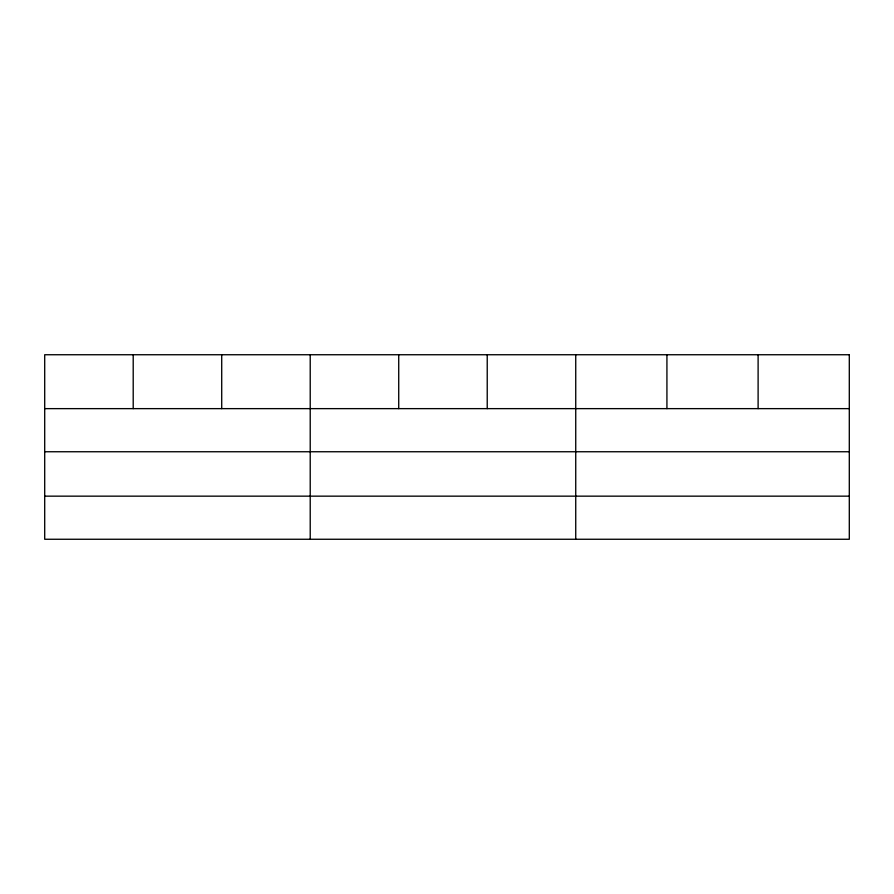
<?xml version="1.0" encoding="UTF-8"?>
<svg xmlns="http://www.w3.org/2000/svg" width="894" height="894" viewBox="0 0 894 894"><rect width="100%" height="100%" fill="white"/><g stroke="black" fill="none" stroke-linecap="round" stroke-linejoin="round"><path stroke-width="1.34" d="M44.7 408.636L849.3 408.636M44.7 451.749L849.3 451.749M44.7 496.159L849.3 496.159M758.112 354.739L758.112 408.636M666.924 354.739L666.924 408.636M575.736 354.739L575.736 539.261M487.23 354.739L487.23 408.636M398.724 354.739L398.724 408.636M310.218 354.739L310.218 539.261M221.712 354.739L221.712 408.636M133.206 354.739L133.206 408.636M849.3 354.739L44.7 354.739L44.7 539.261L849.3 539.261L849.3 354.739"/></g></svg>
